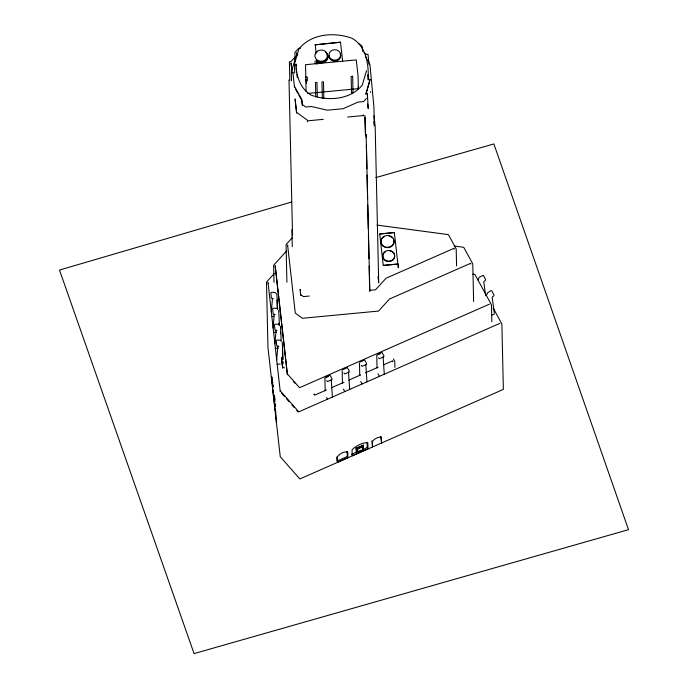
<?xml version="1.0" encoding="UTF-8"?>
<svg xmlns="http://www.w3.org/2000/svg" width="688" height="688" viewBox="0 0 688 688"><rect width="100%" height="100%" fill="white"/><g stroke="black" fill="none" stroke-linecap="round" stroke-linejoin="round"><path stroke-width="1.03" d="M272.491 298.403L271.287 312.06M274.28 314.321L273.076 327.978M276.077 330.249L274.873 343.897M277.866 346.167L276.662 359.815M295.556 57.766L291.334 72.034L291.531 80.771M366.541 70.675L362.266 85.131C350.261 99.794 328.15 101.377 311.251 95.176C300.475 89.01 296.107 75.869 296.012 64.018L296.064 66.108M369.783 81.055L365.87 94.299L370.067 79.137L370.084 80.04M477.936 279.99L479.364 277.204L483.311 275.32L485.504 279.354L485.53 280.317L483.724 281.753L485.651 295.763M486.356 295.427L487.783 292.641L490.888 290.714L491.722 290.766L493.924 294.799L493.941 295.763L492.135 297.19L494.337 313.203M295.685 56.382L290.955 61.585L289.39 61.731L289.82 80.548M366.42 98.453L363.582 101.566L357.941 102.099L343.183 108.704L327.35 110.2L311.44 106.502L305.79 107.036L302.333 104.516L301.757 99.468L294.455 86.292M292.658 237.308L286.053 244.575L286.905 282.218M286.543 251.043L273.618 265.284L274.005 282.312M274.28 273.532L266.488 282.132L267.967 347.56L271.511 379.036M489.426 304.156L299.555 387.705L287.352 373.894L275.174 265.697L287.378 374.788M325.553 377.239L330.068 375.252L331.986 378.632L332.012 379.595L327.488 381.582L326.619 380.584M342.848 369.628L347.363 367.641L349.28 371.021L349.298 371.984L344.783 373.971L343.914 372.973M360.142 362.017L364.657 360.03L366.575 363.41L366.592 364.373L362.077 366.36L361.209 365.371M377.428 354.406L381.943 352.419L383.861 355.799L383.887 356.762L379.372 358.749L378.495 357.76M328.494 376.465L324.882 378.056L325.175 390.827M380.378 353.641L376.766 355.232L377.05 368.003M491.645 315.293L494.354 314.106M326.439 389.958L314.734 395.11L314.072 393.906L314.089 394.8M331.315 387.817L343.991 382.236M348.868 380.094L360.572 374.943M365.448 372.793L378.125 367.22M383.973 364.64L392.753 360.779L392.771 361.682M499.866 323.351L298.773 411.837L280.222 390.741M356.169 448.026L363.367 445.282L363.462 449.556L356.453 452.635L356.169 448.026L356.453 452.635M356.35 448.37L363.367 445.282M357.511 448.61L362.55 446.83L362.619 450.219L357.786 452.351L357.511 448.61L357.786 452.351M357.708 448.963L362.55 446.83M351.448 454.415L356.264 452.3M363.462 449.556L367.229 447.475L367.117 442.479M337.817 460.685L347.251 456.531L347.13 451.388L347.758 452.541L347.879 457.683L337.498 462.25L337.387 457.099A5.925 2.399 -28.6 0 1 342.521 452.781A5.925 2.399 -28.6 0 1 347.758 452.541M357.588 451.999L361.467 450.296M367.977 448.843L352.196 455.783L352.058 449.789A11.197 4.532 -28.6 0 1 367.839 442.84L367.977 448.843L367.229 447.475M291.703 201.988L59.503 270.066L194.068 653.6L628.497 529.674L493.872 143.938L375.811 177.624M340.526 42.209L315.224 44.806L340.526 42.209L342.667 61.421M300.57 48.237L298.566 48.427L294.946 52.408L295.143 60.965M307.639 93.439L358.371 88.64L358.087 76.093L356.264 59.899L305.532 64.698L305.816 77.254M323.291 119.342L307.493 120.839L307.424 120.219L297.362 112.909L296.674 112.978L295.083 98.848M347.646 117.037L363.445 115.55L363.367 114.93L363.393 115.825M379.716 233.929L394.353 232.544L397.888 264.037L383.25 265.422L379.724 234.075L394.353 232.544M309.29 296.038L303.417 296.588L300.708 294.627M369.705 290.319L375.579 289.76L386.071 278.227L454.175 248.256L454.2 249.151M271.794 316.532L273.79 316.342M273.583 332.45L276.585 332.166M275.372 348.369L278.373 348.085M277.169 364.287L280.162 364.004M273.033 382.734L271.941 382.838L271.837 376.852L272.99 392.117M274.443 397.939L274.882 401.852M275.191 405.567L274.925 403.718M277.015 308.396L273.549 308.172L272.646 308.671L273.17 314.106L275.191 314.545M278.803 324.323L275.338 324.091L274.435 324.59L274.959 330.025L276.989 330.464M280.592 340.242L277.126 340.018L276.223 340.508L276.748 345.944L278.778 346.382M376.964 225.079L448.43 234.625L456.187 248.875L456.574 265.903M454.218 246.029L463.729 247.302L472.768 263.874L473.619 301.516M472.785 274.142L474.909 274.426L491.447 304.767L491.834 321.795M273.403 298.626L271.373 298.188L270.848 292.753L271.751 292.254L275.217 292.477L276.903 294.464L277.642 309.574M358.345 43.37L362.034 46.053L362.636 51.419M363.952 52.641L366.429 54.438L367.994 54.292L369.189 64.87M316.514 60.32L316.962 60.793A6.269 5.616 -1.3 0 0 324.564 61.37A6.269 5.616 -1.3 0 0 327.196 54.945M317.374 63.932L316.635 61.103A6.742 6.037 -1.3 0 0 326.164 60.707A6.742 6.037 -1.3 0 0 325.777 52.185M293.475 381.694L294.834 383.225M281.616 393.192L284.368 396.322M286.432 398.67L289.175 401.792M291.927 404.922L293.982 407.262M296.734 410.392L298.11 411.949M365.56 56.691L369.938 64.595L373.928 107.018L374.358 125.844L373.885 121.621M295.453 88.95L297.887 93.336M298.859 95.09L301.292 99.485M493.158 307.957L501.879 323.962L503.367 389.391L299.822 478.96L280.257 456.694L271.863 382.184M393.45 358.973L394.766 361.398L394.903 367.444M378.03 373.868L379.346 376.293M360.736 381.479L362.051 383.895M380.98 436.854L381.582 442.986L380.98 436.854A5.194 2.107 -28.6 0 0 380.61 436.527M343.441 389.09L344.757 391.506M362.619 450.219L362.352 446.478M326.585 397.501L327.471 399.117M347.251 456.531L347.879 457.683M398.06 265.594L398.3 267.718L398.214 264.132M373.98 115.833L375.166 126.429L378.718 282.828L378.004 276.473M367.684 74.7L368.269 79.963C368.708 64.749 366.575 46.5 351.998 38.287C334.377 31.803 311.311 33.549 298.91 48.943L294.481 63.915L294.696 73.1M367.693 104.034L368.2 108.506L367.375 93.499L367.469 97.782M364.932 115.343L365.517 135.57L364.984 117.433M358.147 86.619L358.371 88.64M315.216 44.6L316.136 52.718M306.048 79.275L306.504 83.325M307.45 121.122L307.519 121.733M296.855 55.848L296.511 52.821L296.76 55.737M301.783 100.362L302.35 105.419M296.201 68.172L296.657 72.231M296.881 74.261L297.225 77.305M294.481 87.195L292.864 72.128L292.882 73.031M292.065 72.008L291.041 62.926L291.746 69.884M295.109 99.743L296.58 112.866M300.733 295.522L300.123 289.373L300.14 290.267M278.692 310.383L279.431 325.493M280.48 326.301L281.229 341.42M282.278 342.22L283.069 359.463M281.521 357.76L282.605 367.358L284.101 367.22L284.118 368.114M281.418 357.588L282.622 368.252M280.248 391.635L268.045 282.544L268.071 283.439M273.265 384.798L273.497 386.854M274.89 399.874L274.478 395.755L274.581 400.098M383.087 356.797L384.282 374.212M365.792 364.408L366.988 381.823M348.498 372.01L349.693 389.434M331.203 379.621L332.407 397.036M470.773 264.158L470.747 263.255L389.503 299.005L378.538 311.071L302.402 318.277L295.281 313.1L287.61 244.988L287.636 245.891M397.888 264.037L383.25 265.422M370.694 91.693L370.712 92.588M369.86 291.66L366.128 134.366L366.205 137.583M366.369 145.082L366.91 168.646M367.048 175.079L367.59 198.643M367.736 205.067L368.269 228.64M368.415 235.064L368.949 258.628M369.121 266.127L369.654 289.7M371.916 440.836L372.518 446.968L372.397 441.722A5.194 2.107 -28.6 0 1 376.886 437.972A5.194 2.107 -28.6 0 1 381.462 437.731M363.178 444.938L363.281 449.212M359.471 362.834L359.755 375.614M342.177 370.445L342.469 383.216M336.785 456.978L336.871 461.098M323.85 98.332L323.472 81.829L321.975 81.967L322.345 98.479M317.134 61.636L316.643 61.301A6.742 6.037 -1.3 0 0 325.536 61.456A6.742 6.037 -1.3 0 0 326.912 53.587M316.497 59.34L316.6 63.907M317.306 96.862L316.979 82.44L315.474 82.586L315.809 97.025M315.766 52.907L315.792 53.888M307.355 80.892L307.269 76.936L305.764 77.073L306.091 91.521M289.003 79.963L292.538 235.468M291.884 229.654L292.271 246.682M283.112 361.596L283.164 363.72M282.441 349.676L282.665 359.248M280.601 331.625L280.652 333.749M278.984 323.154L279.027 325.286M277.023 299.779L277.212 308.301M276.413 422.475L275.475 409.394L275.57 415.036M275.243 403.899L275.295 406.505M275.037 410.332L273.282 390.483L273.403 395.824M316.248 52.572A6.742 6.037 -1.3 0 1 317.598 51.557M315.345 63.726A6.269 5.616 -1.3 0 1 315.207 60.819M394.731 255.988A6.011 5.384 -1.3 0 1 385.891 260.941A6.011 5.384 -1.3 0 1 385.555 251.636M390.096 250.939A6.011 5.384 -1.3 0 1 394.482 254.603M393.321 238.848A6.648 5.943 -1.3 0 1 388.264 247.663A6.648 5.943 -1.3 0 1 381.126 240.155M381.814 238.727A6.648 5.943 -1.3 0 1 384.291 236.569M389.339 236.036A6.648 5.943 -1.3 0 1 392.289 237.601M340.19 53.793A5.865 5.246 -1.3 0 1 335.787 61.146A5.865 5.246 -1.3 0 1 329.01 55.479M316.575 51.884L315.629 53.088A6.269 5.616 -1.3 0 0 315.887 58.695L316.936 59.813A6.269 5.616 -1.3 0 0 325.794 59.452A6.269 5.616 -1.3 0 0 325.433 51.523A6.269 5.616 -1.3 0 0 316.575 51.884M352.652 76.273L351.155 76.42L351.525 92.923L353.03 92.785L352.652 76.273M384.609 259.746A6.011 5.384 -1.3 0 0 394.568 257.002A6.011 5.384 -1.3 0 0 386.974 250.664A6.011 5.384 -1.3 0 0 384.609 259.746M384.085 246.519A6.648 5.943 -1.3 0 0 394.147 241.471A6.648 5.943 -1.3 0 0 384.282 236.216A6.648 5.943 -1.3 0 0 384.085 246.519M331.392 59.211A5.865 5.246 -1.3 0 0 340.655 55.436A5.865 5.246 -1.3 0 0 332.407 50.164A5.865 5.246 -1.3 0 0 331.392 59.211"/></g></svg>
